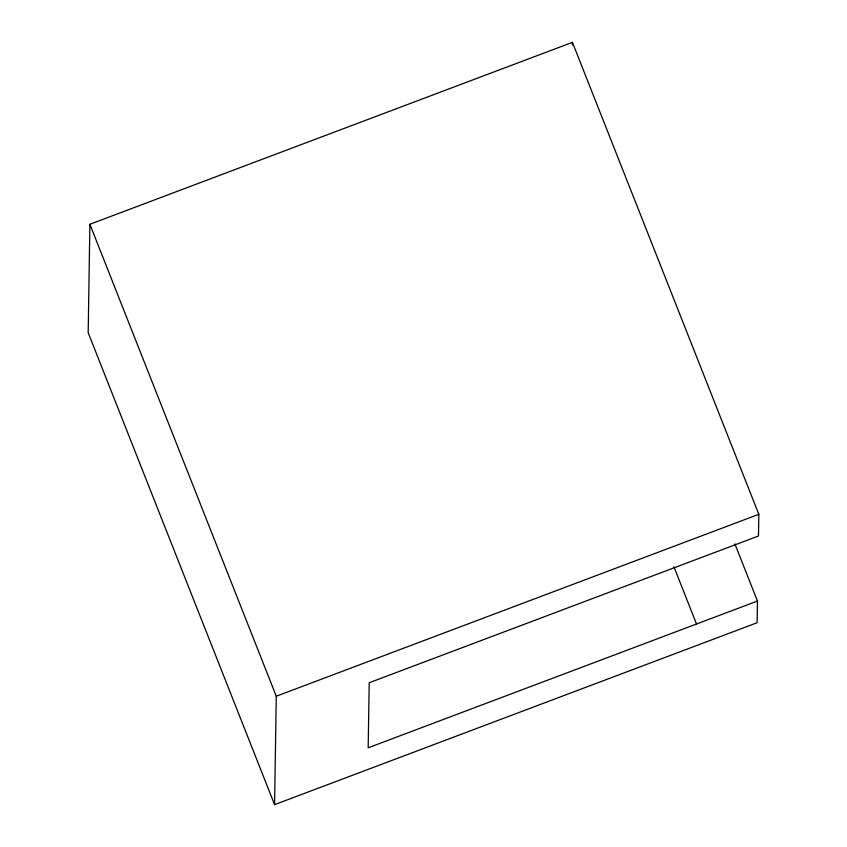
<?xml version="1.0" encoding="UTF-8"?>
<svg xmlns="http://www.w3.org/2000/svg" width="847" height="847" viewBox="0 0 847 847"><rect width="100%" height="100%" fill="white"/><g stroke="black" fill="none" stroke-linecap="round" stroke-linejoin="round"><path stroke-width="1.27" d="M757.462 601.042L368.18 747.806L369.197 682.756L758.478 535.992L758.817 514.309L572.424 42.35L89.888 224.275L88.183 332.691L274.576 804.65L757.112 622.725L757.462 601.042L734.878 543.88M274.576 804.65L276.27 696.223L89.888 224.275M572.381 44.997L572.424 42.35M276.27 696.223L758.817 514.309M673.947 566.855L696.52 624.017"/></g></svg>
